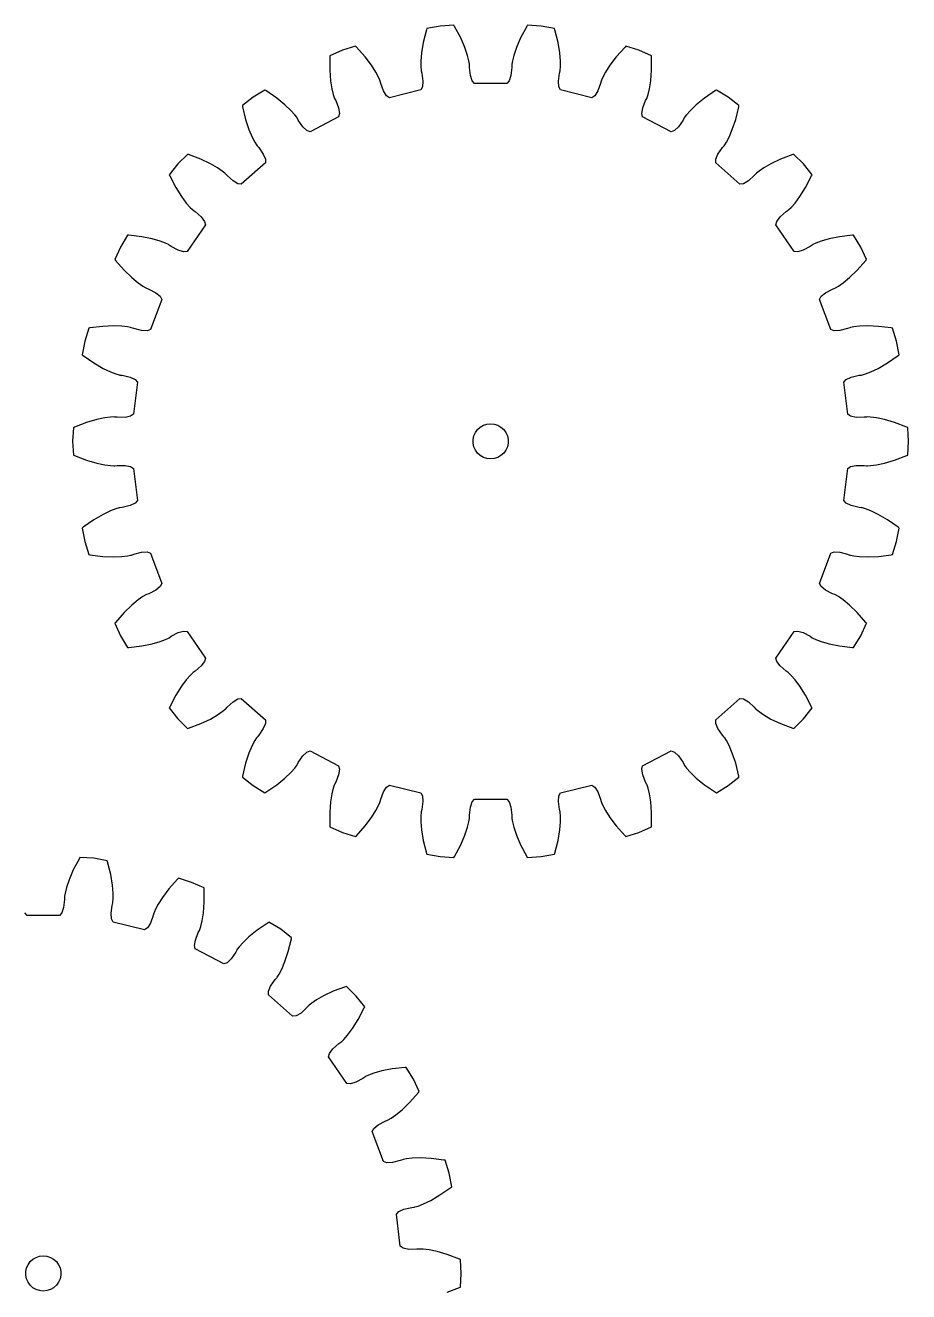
# Model space of a CAD drawing. Extents: x 0 to 148, y 0 to 213.
# Drawn here: x 72.3 to 147.6, y 104.8 to 212.8 of the extents above; entities that cross this region are included whole.
import ezdxf

# ---------------------------------------------------------------- set-up
doc = ezdxf.new("R2010")
doc.units = 0

msp = doc.modelspace()

# ---------------------------------------------------------------- linework, layer by layer
for p, q in [((107.65, 212.7), (106.51, 212.49)), ((108.82, 212.77), (107.65, 212.7)), ((108.87, 212.68), (108.82, 212.77)), ((109.4, 211.7), (108.87, 212.68)), ((115.03, 212.68), (114.51, 211.7)), ((115.08, 212.77), (115.03, 212.68)), ((116.25, 212.7), (115.08, 212.77)), ((117.4, 212.49), (116.25, 212.7)), ((106.47, 212.39), (106.2, 211.31)), ((106.51, 212.49), (106.47, 212.39)), ((109.75, 210.87), (109.4, 211.7)), ((114.51, 211.7), (114.15, 210.87)), ((117.43, 212.39), (117.4, 212.49)), ((117.7, 211.31), (117.43, 212.39)), ((99.31, 210.64), (98.25, 210.16)), ((100.43, 210.99), (99.31, 210.64)), ((100.5, 210.92), (100.43, 210.99)), ((101.24, 210.09), (100.5, 210.92)), ((106.2, 211.31), (106.05, 210.42)), ((109.98, 210.2), (109.75, 210.87)), ((114.15, 210.87), (113.93, 210.2)), ((117.85, 210.42), (117.7, 211.31)), ((123.41, 210.92), (122.66, 210.09)), ((123.48, 210.99), (123.41, 210.92)), ((124.59, 210.64), (123.48, 210.99)), ((125.66, 210.16), (124.59, 210.64)), ((98.24, 210.06), (98.23, 208.95)), ((98.25, 210.16), (98.24, 210.06)), ((101.79, 209.36), (101.24, 210.09)), ((106, 209.72), (105.99, 209.23)), ((106.05, 210.42), (106, 209.72)), ((110.1, 209.73), (109.98, 210.2)), ((110.14, 209.45), (110.1, 209.73)), ((110.15, 209.38), (110.14, 209.45)), ((113.81, 209.73), (113.76, 209.45)), ((113.76, 209.45), (113.76, 209.38)), ((113.93, 210.2), (113.81, 209.73)), ((117.91, 209.72), (117.85, 210.42)), ((117.91, 209.23), (117.91, 209.72)), ((122.66, 210.09), (122.12, 209.36)), ((125.67, 210.06), (125.66, 210.16)), ((125.67, 208.95), (125.67, 210.06)), ((98.23, 208.95), (98.3, 208.04)), ((102.16, 208.78), (101.79, 209.36)), ((102.39, 208.34), (102.16, 208.78)), ((102.5, 208.09), (102.39, 208.34)), ((105.99, 209.23), (106.02, 208.95)), ((106.02, 208.95), (106.03, 208.88)), ((106.03, 208.88), (106.08, 208.68)), ((106.08, 208.68), (106.17, 208)), ((110.15, 209.17), (110.15, 209.38)), ((110.22, 208.5), (110.15, 209.17)), ((110.38, 208.04), (110.22, 208.5)), ((113.68, 208.5), (113.53, 208.04)), ((113.75, 209.17), (113.68, 208.5)), ((113.76, 209.38), (113.75, 209.17)), ((117.74, 208), (117.83, 208.68)), ((117.83, 208.68), (117.88, 208.88)), ((117.88, 208.88), (117.89, 208.95)), ((117.89, 208.95), (117.91, 209.23)), ((121.51, 208.34), (121.4, 208.09)), ((121.74, 208.78), (121.51, 208.34)), ((122.12, 209.36), (121.74, 208.78)), ((125.6, 208.04), (125.67, 208.95)), ((92.7, 207.25), (91.7, 206.65)), ((92.79, 207.2), (92.7, 207.25)), ((98.3, 208.04), (98.41, 207.35)), ((98.41, 207.35), (98.53, 206.88)), ((102.53, 208.02), (102.5, 208.09)), ((102.58, 207.81), (102.53, 208.02)), ((102.81, 207.18), (102.58, 207.81)), ((105.99, 207.26), (103.32, 206.6)), ((106.13, 207.52), (105.99, 207.26)), ((106.17, 208), (106.13, 207.52)), ((110.58, 207.81), (110.38, 208.04)), ((113.33, 207.81), (110.58, 207.81)), ((113.53, 208.04), (113.33, 207.81)), ((117.78, 207.52), (117.74, 208)), ((117.92, 207.26), (117.78, 207.52)), ((120.59, 206.6), (117.92, 207.26)), ((121.33, 207.81), (121.09, 207.18)), ((121.38, 208.02), (121.33, 207.81)), ((121.4, 208.09), (121.38, 208.02)), ((125.38, 206.88), (125.49, 207.35)), ((125.49, 207.35), (125.6, 208.04)), ((131.2, 207.25), (131.12, 207.2)), ((132.2, 206.65), (131.2, 207.25)), ((91.7, 206.65), (90.78, 205.93)), ((93.71, 206.57), (92.79, 207.2)), ((94.41, 206), (93.71, 206.57)), ((98.53, 206.88), (98.62, 206.61)), ((98.62, 206.61), (98.64, 206.54)), ((98.64, 206.54), (98.74, 206.36)), ((98.74, 206.36), (98.99, 205.73)), ((103.07, 206.77), (102.81, 207.18)), ((103.32, 206.6), (103.07, 206.77)), ((120.84, 206.77), (120.59, 206.6)), ((121.09, 207.18), (120.84, 206.77)), ((124.92, 205.73), (125.16, 206.36)), ((125.16, 206.36), (125.26, 206.54)), ((125.26, 206.54), (125.29, 206.61)), ((125.29, 206.61), (125.38, 206.88)), ((130.2, 206.57), (129.49, 206)), ((131.12, 207.2), (130.2, 206.57)), ((133.12, 205.93), (132.2, 206.65)), ((90.78, 205.93), (90.8, 205.83)), ((90.8, 205.83), (91.06, 204.74)), ((94.92, 205.52), (94.41, 206)), ((95.24, 205.15), (94.92, 205.52)), ((95.41, 204.93), (95.24, 205.15)), ((98.99, 205.73), (99.06, 205.25)), ((99.06, 205.25), (98.99, 204.96)), ((124.84, 205.25), (124.92, 205.73)), ((124.91, 204.96), (124.84, 205.25)), ((128.66, 205.15), (128.49, 204.93)), ((128.99, 205.52), (128.66, 205.15)), ((129.49, 206), (128.99, 205.52)), ((132.85, 204.74), (133.11, 205.83)), ((133.11, 205.83), (133.12, 205.93)), ((91.06, 204.74), (91.34, 203.88)), ((95.45, 204.87), (95.41, 204.93)), ((95.55, 204.68), (95.45, 204.87)), ((95.93, 204.12), (95.55, 204.68)), ((96.28, 203.79), (95.93, 204.12)), ((98.99, 204.96), (96.56, 203.68)), ((127.35, 203.68), (124.91, 204.96)), ((127.98, 204.12), (127.63, 203.79)), ((128.36, 204.68), (127.98, 204.12)), ((128.45, 204.87), (128.36, 204.68)), ((128.49, 204.93), (128.45, 204.87)), ((132.56, 203.88), (132.85, 204.74)), ((91.34, 203.88), (91.61, 203.24)), ((91.61, 203.24), (91.84, 202.81)), ((96.56, 203.68), (96.28, 203.79)), ((127.63, 203.79), (127.35, 203.68)), ((132.06, 202.81), (132.29, 203.24)), ((132.29, 203.24), (132.56, 203.88)), ((91.84, 202.81), (91.99, 202.57)), ((91.99, 202.57), (92.03, 202.51)), ((92.03, 202.51), (92.17, 202.35)), ((92.17, 202.35), (92.56, 201.8)), ((131.34, 201.8), (131.73, 202.35)), ((131.73, 202.35), (131.87, 202.51)), ((131.87, 202.51), (131.91, 202.57)), ((131.91, 202.57), (132.06, 202.81)), ((85.27, 200.95), (84.55, 200.03)), ((86.09, 201.77), (85.27, 200.95)), ((86.19, 201.75), (86.09, 201.77)), ((87.23, 201.35), (86.19, 201.75)), ((88.05, 200.97), (87.23, 201.35)), ((88.66, 200.62), (88.05, 200.97)), ((92.75, 201.05), (90.69, 199.23)), ((92.56, 201.8), (92.75, 201.36)), ((92.75, 201.36), (92.75, 201.05)), ((131.15, 201.36), (131.34, 201.8)), ((131.15, 201.05), (131.15, 201.36)), ((133.21, 199.23), (131.15, 201.05)), ((135.85, 200.97), (135.25, 200.62)), ((136.67, 201.35), (135.85, 200.97)), ((137.72, 201.75), (136.67, 201.35)), ((137.81, 201.77), (137.72, 201.75)), ((138.64, 200.95), (137.81, 201.77)), ((139.36, 200.03), (138.64, 200.95)), ((84.55, 200.03), (84.59, 199.94)), ((84.59, 199.94), (85.1, 198.95)), ((89.06, 200.35), (88.66, 200.62)), ((89.28, 200.17), (89.06, 200.35)), ((89.33, 200.12), (89.28, 200.17)), ((89.47, 199.96), (89.33, 200.12)), ((89.98, 199.51), (89.47, 199.96)), ((134.43, 199.96), (133.93, 199.51)), ((134.57, 200.12), (134.43, 199.96)), ((134.62, 200.17), (134.57, 200.12)), ((134.84, 200.35), (134.62, 200.17)), ((135.25, 200.62), (134.84, 200.35)), ((138.8, 198.95), (139.32, 199.94)), ((139.32, 199.94), (139.36, 200.03)), ((85.1, 198.95), (85.58, 198.18)), ((90.39, 199.27), (89.98, 199.51)), ((90.69, 199.23), (90.39, 199.27)), ((133.51, 199.27), (133.21, 199.23)), ((133.93, 199.51), (133.51, 199.27)), ((138.32, 198.18), (138.8, 198.95)), ((85.58, 198.18), (86, 197.62)), ((86, 197.62), (86.32, 197.25)), ((137.58, 197.25), (137.91, 197.62)), ((137.91, 197.62), (138.32, 198.18)), ((86.32, 197.25), (86.52, 197.06)), ((86.52, 197.06), (86.58, 197.01)), ((86.58, 197.01), (86.75, 196.89)), ((86.75, 196.89), (87.27, 196.45)), ((136.64, 196.45), (137.15, 196.89)), ((137.15, 196.89), (137.32, 197.01)), ((137.32, 197.01), (137.38, 197.06)), ((137.38, 197.06), (137.58, 197.25)), ((87.63, 195.77), (86.06, 193.5)), ((87.27, 196.45), (87.55, 196.06)), ((87.55, 196.06), (87.63, 195.77)), ((136.28, 195.77), (136.35, 196.06)), ((137.84, 193.5), (136.28, 195.77)), ((136.35, 196.06), (136.64, 196.45)), ((80.99, 194.87), (80.38, 193.87)), ((81.09, 194.87), (80.99, 194.87)), ((82.2, 194.74), (81.09, 194.87)), ((83.08, 194.56), (82.2, 194.74)), ((83.76, 194.37), (83.08, 194.56)), ((84.21, 194.2), (83.76, 194.37)), ((140.15, 194.37), (139.69, 194.2)), ((140.82, 194.56), (140.15, 194.37)), ((141.71, 194.74), (140.82, 194.56)), ((142.82, 194.87), (141.71, 194.74)), ((142.91, 194.87), (142.82, 194.87)), ((143.52, 193.87), (142.91, 194.87)), ((80.38, 193.87), (79.91, 192.81)), ((84.47, 194.08), (84.21, 194.2)), ((84.53, 194.04), (84.47, 194.08)), ((84.7, 193.92), (84.53, 194.04)), ((85.3, 193.6), (84.7, 193.92)), ((85.76, 193.47), (85.3, 193.6)), ((86.06, 193.5), (85.76, 193.47)), ((138.14, 193.47), (137.84, 193.5)), ((138.6, 193.6), (138.14, 193.47)), ((139.2, 193.92), (138.6, 193.6)), ((139.37, 194.04), (139.2, 193.92)), ((139.44, 194.08), (139.37, 194.04)), ((139.69, 194.2), (139.44, 194.08)), ((144, 192.81), (143.52, 193.87)), ((79.91, 192.81), (79.96, 192.73)), ((79.96, 192.73), (80.7, 191.89)), ((143.2, 191.89), (143.94, 192.73)), ((143.94, 192.73), (144, 192.81)), ((80.7, 191.89), (81.35, 191.26)), ((81.35, 191.26), (81.89, 190.82)), ((142.01, 190.82), (142.55, 191.26)), ((142.55, 191.26), (143.2, 191.89)), ((81.89, 190.82), (82.29, 190.54)), ((82.29, 190.54), (82.54, 190.4)), ((82.54, 190.4), (82.6, 190.37)), ((82.6, 190.37), (82.8, 190.29)), ((82.8, 190.29), (83.4, 189.98)), ((83.4, 189.98), (83.77, 189.68)), ((140.13, 189.68), (140.5, 189.98)), ((140.5, 189.98), (141.11, 190.29)), ((141.11, 190.29), (141.3, 190.37)), ((141.3, 190.37), (141.37, 190.4)), ((141.37, 190.4), (141.61, 190.54)), ((141.61, 190.54), (142.01, 190.82)), ((83.91, 189.41), (82.94, 186.84)), ((83.77, 189.68), (83.91, 189.41)), ((139.99, 189.41), (140.13, 189.68)), ((140.97, 186.84), (139.99, 189.41)), ((77.68, 186.95), (77.34, 185.84)), ((77.78, 186.97), (77.68, 186.95)), ((78.89, 187.11), (77.78, 186.97)), ((79.79, 187.15), (78.89, 187.11)), ((80.49, 187.13), (79.79, 187.15)), ((80.98, 187.07), (80.49, 187.13)), ((81.25, 187.01), (80.98, 187.07)), ((81.32, 186.99), (81.25, 187.01)), ((81.52, 186.92), (81.32, 186.99)), ((82.18, 186.75), (81.52, 186.92)), ((82.66, 186.73), (82.18, 186.75)), ((82.94, 186.84), (82.66, 186.73)), ((141.25, 186.73), (140.97, 186.84)), ((141.73, 186.75), (141.25, 186.73)), ((142.39, 186.92), (141.73, 186.75)), ((142.58, 186.99), (142.39, 186.92)), ((142.65, 187.01), (142.58, 186.99)), ((142.93, 187.07), (142.65, 187.01)), ((143.41, 187.13), (142.93, 187.07)), ((144.11, 187.15), (143.41, 187.13)), ((145.02, 187.11), (144.11, 187.15)), ((146.12, 186.97), (145.02, 187.11)), ((146.22, 186.95), (146.12, 186.97)), ((146.57, 185.84), (146.22, 186.95)), ((77.34, 185.84), (77.13, 184.69)), ((146.78, 184.69), (146.57, 185.84)), ((77.13, 184.69), (77.2, 184.63)), ((77.2, 184.63), (78.12, 183.99)), ((145.79, 183.99), (146.7, 184.63)), ((146.7, 184.63), (146.78, 184.69)), ((78.12, 183.99), (78.9, 183.53)), ((78.9, 183.53), (79.53, 183.23)), ((144.37, 183.23), (145, 183.53)), ((145, 183.53), (145.79, 183.99)), ((79.53, 183.23), (79.99, 183.06)), ((79.99, 183.06), (80.26, 182.98)), ((80.26, 182.98), (80.33, 182.96)), ((80.33, 182.96), (80.54, 182.94)), ((80.54, 182.94), (81.2, 182.78)), ((81.2, 182.78), (81.63, 182.57)), ((81.63, 182.57), (81.83, 182.35)), ((142.07, 182.35), (142.27, 182.57)), ((142.27, 182.57), (142.71, 182.78)), ((142.71, 182.78), (143.37, 182.94)), ((143.37, 182.94), (143.57, 182.96)), ((143.57, 182.96), (143.65, 182.98)), ((143.65, 182.98), (143.92, 183.06)), ((143.92, 183.06), (144.37, 183.23)), ((81.83, 182.35), (81.5, 179.62)), ((142.4, 179.62), (142.07, 182.35)), ((79.06, 179.31), (78.37, 179.17)), ((79.54, 179.37), (79.06, 179.31)), ((79.82, 179.39), (79.54, 179.37)), ((79.9, 179.38), (79.82, 179.39)), ((80.1, 179.36), (79.9, 179.38)), ((80.78, 179.35), (80.1, 179.36)), ((81.25, 179.45), (80.78, 179.35)), ((81.5, 179.62), (81.25, 179.45)), ((142.65, 179.45), (142.4, 179.62)), ((143.12, 179.35), (142.65, 179.45)), ((143.8, 179.36), (143.12, 179.35)), ((144.01, 179.38), (143.8, 179.36)), ((144.08, 179.39), (144.01, 179.38)), ((144.36, 179.37), (144.08, 179.39)), ((144.85, 179.31), (144.36, 179.37)), ((145.53, 179.17), (144.85, 179.31)), ((76.37, 178.47), (76.3, 177.31)), ((76.46, 178.52), (76.37, 178.47)), ((77.5, 178.91), (76.46, 178.52)), ((78.37, 179.17), (77.5, 178.91)), ((110.65, 178.06), (110.84, 178.31)), ((110.84, 178.31), (111.07, 178.52)), ((111.07, 178.52), (111.34, 178.68)), ((111.34, 178.68), (111.64, 178.77)), ((111.64, 178.77), (111.95, 178.81)), ((111.95, 178.81), (112.26, 178.77)), ((112.26, 178.77), (112.56, 178.68)), ((112.56, 178.68), (112.83, 178.52)), ((112.83, 178.52), (113.07, 178.31)), ((113.07, 178.31), (113.25, 178.06)), ((146.4, 178.91), (145.53, 179.17)), ((147.44, 178.52), (146.4, 178.91)), ((147.53, 178.47), (147.44, 178.52)), ((147.6, 177.31), (147.53, 178.47)), ((76.3, 177.31), (76.37, 176.14)), ((110.46, 177.46), (110.53, 177.77)), ((110.46, 177.15), (110.46, 177.46)), ((110.53, 176.84), (110.46, 177.15)), ((110.53, 177.77), (110.65, 178.06)), ((113.25, 178.06), (113.38, 177.77)), ((113.38, 177.77), (113.44, 177.46)), ((113.44, 177.15), (113.38, 176.84)), ((113.44, 177.46), (113.44, 177.15)), ((147.53, 176.14), (147.6, 177.31)), ((76.37, 176.14), (76.46, 176.1)), ((76.46, 176.1), (77.5, 175.7)), ((110.65, 176.56), (110.53, 176.84)), ((110.84, 176.3), (110.65, 176.56)), ((111.07, 176.09), (110.84, 176.3)), ((111.34, 175.94), (111.07, 176.09)), ((112.83, 176.09), (112.56, 175.94)), ((113.07, 176.3), (112.83, 176.09)), ((113.25, 176.56), (113.07, 176.3)), ((113.38, 176.84), (113.25, 176.56)), ((146.4, 175.7), (147.44, 176.1)), ((147.44, 176.1), (147.53, 176.14)), ((77.5, 175.7), (78.37, 175.44)), ((78.37, 175.44), (79.06, 175.3)), ((79.06, 175.3), (79.54, 175.24)), ((79.54, 175.24), (79.82, 175.23)), ((79.82, 175.23), (79.9, 175.23)), ((79.9, 175.23), (80.1, 175.25)), ((80.1, 175.25), (80.78, 175.26)), ((80.78, 175.26), (81.25, 175.16)), ((81.25, 175.16), (81.5, 174.99)), ((81.5, 174.99), (81.83, 172.26)), ((111.64, 175.84), (111.34, 175.94)), ((111.95, 175.81), (111.64, 175.84)), ((112.26, 175.84), (111.95, 175.81)), ((112.56, 175.94), (112.26, 175.84)), ((142.07, 172.26), (142.4, 174.99)), ((142.4, 174.99), (142.65, 175.16)), ((142.65, 175.16), (143.12, 175.26)), ((143.12, 175.26), (143.8, 175.25)), ((143.8, 175.25), (144.01, 175.23)), ((144.01, 175.23), (144.08, 175.23)), ((144.08, 175.23), (144.36, 175.24)), ((144.36, 175.24), (144.85, 175.3)), ((144.85, 175.3), (145.53, 175.44)), ((145.53, 175.44), (146.4, 175.7)), ((80.26, 171.64), (79.99, 171.56)), ((80.33, 171.65), (80.26, 171.64)), ((80.54, 171.68), (80.33, 171.65)), ((81.2, 171.83), (80.54, 171.68)), ((81.63, 172.04), (81.2, 171.83)), ((81.83, 172.26), (81.63, 172.04)), ((142.27, 172.04), (142.07, 172.26)), ((142.71, 171.83), (142.27, 172.04)), ((143.37, 171.68), (142.71, 171.83)), ((143.57, 171.65), (143.37, 171.68)), ((143.65, 171.64), (143.57, 171.65)), ((143.92, 171.56), (143.65, 171.64)), ((78.12, 170.62), (77.2, 169.99)), ((78.9, 171.08), (78.12, 170.62)), ((79.53, 171.38), (78.9, 171.08)), ((79.99, 171.56), (79.53, 171.38)), ((144.37, 171.38), (143.92, 171.56)), ((145, 171.08), (144.37, 171.38)), ((145.79, 170.62), (145, 171.08)), ((146.7, 169.99), (145.79, 170.62)), ((77.2, 169.99), (77.13, 169.92)), ((77.13, 169.92), (77.34, 168.77)), ((146.57, 168.77), (146.78, 169.92)), ((146.78, 169.92), (146.7, 169.99)), ((77.34, 168.77), (77.68, 167.66)), ((146.22, 167.66), (146.57, 168.77)), ((77.68, 167.66), (77.78, 167.64)), ((77.78, 167.64), (78.89, 167.5)), ((78.89, 167.5), (79.79, 167.46)), ((79.79, 167.46), (80.49, 167.49)), ((80.49, 167.49), (80.98, 167.54)), ((80.98, 167.54), (81.25, 167.6)), ((81.25, 167.6), (81.32, 167.62)), ((81.32, 167.62), (81.52, 167.69)), ((81.52, 167.69), (82.18, 167.86)), ((82.18, 167.86), (82.66, 167.88)), ((82.66, 167.88), (82.94, 167.77)), ((82.94, 167.77), (83.91, 165.2)), ((139.99, 165.2), (140.97, 167.77)), ((140.97, 167.77), (141.25, 167.88)), ((141.25, 167.88), (141.73, 167.86)), ((141.73, 167.86), (142.39, 167.69)), ((142.39, 167.69), (142.58, 167.62)), ((142.58, 167.62), (142.65, 167.6)), ((142.65, 167.6), (142.93, 167.54)), ((142.93, 167.54), (143.41, 167.49)), ((143.41, 167.49), (144.11, 167.46)), ((144.11, 167.46), (145.02, 167.5)), ((145.02, 167.5), (146.12, 167.64)), ((146.12, 167.64), (146.22, 167.66)), ((83.91, 165.2), (83.77, 164.94)), ((140.13, 164.94), (139.99, 165.2)), ((82.29, 164.07), (81.89, 163.79)), ((82.54, 164.22), (82.29, 164.07)), ((82.6, 164.25), (82.54, 164.22)), ((82.8, 164.32), (82.6, 164.25)), ((83.4, 164.63), (82.8, 164.32)), ((83.77, 164.94), (83.4, 164.63)), ((140.5, 164.63), (140.13, 164.94)), ((141.11, 164.32), (140.5, 164.63)), ((141.3, 164.25), (141.11, 164.32)), ((141.37, 164.22), (141.3, 164.25)), ((141.61, 164.07), (141.37, 164.22)), ((142.01, 163.79), (141.61, 164.07)), ((81.35, 163.35), (80.7, 162.72)), ((81.89, 163.79), (81.35, 163.35)), ((142.55, 163.35), (142.01, 163.79)), ((143.2, 162.72), (142.55, 163.35)), ((80.7, 162.72), (79.96, 161.88)), ((143.94, 161.88), (143.2, 162.72)), ((79.96, 161.88), (79.91, 161.8)), ((79.91, 161.8), (80.38, 160.74)), ((84.7, 160.69), (85.3, 161.01)), ((85.3, 161.01), (85.76, 161.14)), ((85.76, 161.14), (86.06, 161.11)), ((86.06, 161.11), (87.63, 158.84)), ((136.28, 158.84), (137.84, 161.11)), ((137.84, 161.11), (138.14, 161.14)), ((138.14, 161.14), (138.6, 161.01)), ((138.6, 161.01), (139.2, 160.69)), ((143.52, 160.74), (144, 161.8)), ((144, 161.8), (143.94, 161.88)), ((80.38, 160.74), (80.99, 159.74)), ((81.09, 159.74), (82.2, 159.87)), ((82.2, 159.87), (83.08, 160.05)), ((83.08, 160.05), (83.76, 160.24)), ((83.76, 160.24), (84.21, 160.41)), ((84.21, 160.41), (84.47, 160.53)), ((84.47, 160.53), (84.53, 160.57)), ((84.53, 160.57), (84.7, 160.69)), ((139.2, 160.69), (139.37, 160.57)), ((139.37, 160.57), (139.44, 160.53)), ((139.44, 160.53), (139.69, 160.41)), ((139.69, 160.41), (140.15, 160.24)), ((140.15, 160.24), (140.82, 160.05)), ((140.82, 160.05), (141.71, 159.87)), ((141.71, 159.87), (142.82, 159.74)), ((142.91, 159.74), (143.52, 160.74)), ((80.99, 159.74), (81.09, 159.74)), ((87.63, 158.84), (87.55, 158.55)), ((136.35, 158.55), (136.28, 158.84)), ((142.82, 159.74), (142.91, 159.74)), ((86.58, 157.6), (86.52, 157.56)), ((86.75, 157.72), (86.58, 157.6)), ((87.27, 158.17), (86.75, 157.72)), ((87.55, 158.55), (87.27, 158.17)), ((136.64, 158.17), (136.35, 158.55)), ((137.15, 157.72), (136.64, 158.17)), ((137.32, 157.6), (137.15, 157.72)), ((137.38, 157.56), (137.32, 157.6)), ((86, 156.99), (85.58, 156.43)), ((86.32, 157.36), (86, 156.99)), ((86.52, 157.56), (86.32, 157.36)), ((137.58, 157.36), (137.38, 157.56)), ((137.91, 156.99), (137.58, 157.36)), ((138.32, 156.43), (137.91, 156.99)), ((85.1, 155.67), (84.59, 154.68)), ((85.58, 156.43), (85.1, 155.67)), ((138.8, 155.67), (138.32, 156.43)), ((139.32, 154.68), (138.8, 155.67)), ((84.59, 154.68), (84.55, 154.59)), ((84.55, 154.59), (85.27, 153.67)), ((89.06, 154.27), (89.28, 154.44)), ((89.28, 154.44), (89.33, 154.49)), ((89.33, 154.49), (89.47, 154.65)), ((89.47, 154.65), (89.98, 155.11)), ((89.98, 155.11), (90.39, 155.35)), ((90.39, 155.35), (90.69, 155.38)), ((90.69, 155.38), (92.75, 153.56)), ((131.15, 153.56), (133.21, 155.38)), ((133.21, 155.38), (133.51, 155.35)), ((133.51, 155.35), (133.93, 155.11)), ((133.93, 155.11), (134.43, 154.65)), ((134.43, 154.65), (134.57, 154.49)), ((134.57, 154.49), (134.62, 154.44)), ((134.62, 154.44), (134.84, 154.27)), ((138.64, 153.67), (139.36, 154.59)), ((139.36, 154.59), (139.32, 154.68)), ((85.27, 153.67), (86.09, 152.84)), ((87.23, 153.26), (88.05, 153.64)), ((88.05, 153.64), (88.66, 153.99)), ((88.66, 153.99), (89.06, 154.27)), ((92.75, 153.56), (92.75, 153.26)), ((131.15, 153.26), (131.15, 153.56)), ((134.84, 154.27), (135.25, 153.99)), ((135.25, 153.99), (135.85, 153.64)), ((135.85, 153.64), (136.67, 153.26)), ((137.81, 152.84), (138.64, 153.67)), ((86.09, 152.84), (86.19, 152.87)), ((86.19, 152.87), (87.23, 153.26)), ((92.17, 152.26), (92.03, 152.1)), ((92.56, 152.82), (92.17, 152.26)), ((92.75, 153.26), (92.56, 152.82)), ((131.34, 152.82), (131.15, 153.26)), ((131.73, 152.26), (131.34, 152.82)), ((131.87, 152.1), (131.73, 152.26)), ((136.67, 153.26), (137.72, 152.87)), ((137.72, 152.87), (137.81, 152.84)), ((91.61, 151.37), (91.34, 150.73)), ((91.84, 151.81), (91.61, 151.37)), ((91.99, 152.05), (91.84, 151.81)), ((92.03, 152.1), (91.99, 152.05)), ((131.91, 152.05), (131.87, 152.1)), ((132.06, 151.81), (131.91, 152.05)), ((132.29, 151.37), (132.06, 151.81)), ((132.56, 150.73), (132.29, 151.37)), ((91.34, 150.73), (91.06, 149.87)), ((95.55, 149.93), (95.93, 150.49)), ((95.93, 150.49), (96.28, 150.82)), ((96.28, 150.82), (96.56, 150.93)), ((96.56, 150.93), (98.99, 149.65)), ((124.91, 149.65), (127.35, 150.93)), ((127.35, 150.93), (127.63, 150.82)), ((127.63, 150.82), (127.98, 150.49)), ((127.98, 150.49), (128.36, 149.93)), ((132.85, 149.87), (132.56, 150.73)), ((91.06, 149.87), (90.8, 148.78)), ((94.41, 148.61), (94.92, 149.09)), ((94.92, 149.09), (95.24, 149.46)), ((95.24, 149.46), (95.41, 149.68)), ((95.41, 149.68), (95.45, 149.74)), ((95.45, 149.74), (95.55, 149.93)), ((98.99, 149.65), (99.06, 149.36)), ((99.06, 149.36), (98.99, 148.89)), ((124.84, 149.36), (124.91, 149.65)), ((124.92, 148.89), (124.84, 149.36)), ((128.36, 149.93), (128.45, 149.74)), ((128.45, 149.74), (128.49, 149.68)), ((128.49, 149.68), (128.66, 149.46)), ((128.66, 149.46), (128.99, 149.09)), ((128.99, 149.09), (129.49, 148.61)), ((133.11, 148.78), (132.85, 149.87)), ((90.8, 148.78), (90.78, 148.69)), ((90.78, 148.69), (91.7, 147.97)), ((91.7, 147.97), (92.7, 147.36)), ((92.79, 147.41), (93.71, 148.04)), ((93.71, 148.04), (94.41, 148.61)), ((98.62, 148), (98.53, 147.74)), ((98.64, 148.07), (98.62, 148)), ((98.74, 148.25), (98.64, 148.07)), ((98.99, 148.89), (98.74, 148.25)), ((103.07, 147.84), (103.32, 148.01)), ((103.32, 148.01), (105.99, 147.36)), ((117.92, 147.36), (120.59, 148.01)), ((120.59, 148.01), (120.84, 147.84)), ((125.16, 148.25), (124.92, 148.89)), ((125.26, 148.07), (125.16, 148.25)), ((125.29, 148), (125.26, 148.07)), ((125.38, 147.74), (125.29, 148)), ((129.49, 148.61), (130.2, 148.04)), ((130.2, 148.04), (131.12, 147.41)), ((131.2, 147.36), (132.2, 147.97)), ((132.2, 147.97), (133.12, 148.69)), ((133.12, 148.69), (133.11, 148.78)), ((92.7, 147.36), (92.79, 147.41)), ((98.41, 147.26), (98.3, 146.57)), ((98.53, 147.74), (98.41, 147.26)), ((102.53, 146.6), (102.58, 146.8)), ((102.58, 146.8), (102.81, 147.44)), ((102.81, 147.44), (103.07, 147.84)), ((105.99, 147.36), (106.13, 147.09)), ((106.13, 147.09), (106.17, 146.61)), ((110.38, 146.57), (110.58, 146.8)), ((110.58, 146.8), (113.33, 146.8)), ((113.33, 146.8), (113.53, 146.57)), ((117.74, 146.61), (117.78, 147.09)), ((117.78, 147.09), (117.92, 147.36)), ((120.84, 147.84), (121.09, 147.44)), ((121.09, 147.44), (121.33, 146.8)), ((121.33, 146.8), (121.38, 146.6)), ((125.49, 147.26), (125.38, 147.74)), ((125.6, 146.57), (125.49, 147.26)), ((131.12, 147.41), (131.2, 147.36)), ((98.3, 146.57), (98.23, 145.67)), ((101.79, 145.25), (102.16, 145.84)), ((102.16, 145.84), (102.39, 146.27)), ((102.39, 146.27), (102.5, 146.53)), ((102.5, 146.53), (102.53, 146.6)), ((106.03, 145.73), (106.02, 145.66)), ((106.08, 145.94), (106.03, 145.73)), ((106.17, 146.61), (106.08, 145.94)), ((110.15, 145.44), (110.22, 146.12)), ((110.22, 146.12), (110.38, 146.57)), ((113.53, 146.57), (113.68, 146.12)), ((113.68, 146.12), (113.75, 145.44)), ((117.83, 145.94), (117.74, 146.61)), ((117.88, 145.73), (117.83, 145.94)), ((117.89, 145.66), (117.88, 145.73)), ((121.38, 146.6), (121.4, 146.53)), ((121.4, 146.53), (121.51, 146.27)), ((121.51, 146.27), (121.74, 145.84)), ((121.74, 145.84), (122.12, 145.25)), ((125.67, 145.67), (125.6, 146.57)), ((98.23, 145.67), (98.24, 144.55)), ((101.24, 144.53), (101.79, 145.25)), ((106.02, 145.66), (105.99, 145.38)), ((105.99, 145.38), (106, 144.89)), ((106, 144.89), (106.05, 144.2)), ((109.98, 144.41), (110.1, 144.88)), ((110.1, 144.88), (110.14, 145.16)), ((110.14, 145.16), (110.15, 145.23)), ((110.15, 145.23), (110.15, 145.44)), ((113.75, 145.44), (113.76, 145.23)), ((113.76, 145.23), (113.76, 145.16)), ((113.76, 145.16), (113.81, 144.88)), ((113.81, 144.88), (113.93, 144.41)), ((117.85, 144.2), (117.91, 144.89)), ((117.91, 145.38), (117.89, 145.66)), ((117.91, 144.89), (117.91, 145.38)), ((122.12, 145.25), (122.66, 144.53)), ((125.67, 144.55), (125.67, 145.67)), ((98.24, 144.55), (98.25, 144.45)), ((98.25, 144.45), (99.31, 143.97)), ((99.31, 143.97), (100.43, 143.63)), ((100.43, 143.63), (100.5, 143.69)), ((100.5, 143.69), (101.24, 144.53)), ((106.05, 144.2), (106.2, 143.3)), ((109.4, 142.91), (109.75, 143.75)), ((109.75, 143.75), (109.98, 144.41)), ((113.93, 144.41), (114.15, 143.75)), ((114.15, 143.75), (114.51, 142.91)), ((117.7, 143.3), (117.85, 144.2)), ((122.66, 144.53), (123.41, 143.69)), ((123.41, 143.69), (123.48, 143.63)), ((123.48, 143.63), (124.59, 143.97)), ((124.59, 143.97), (125.66, 144.45)), ((125.66, 144.45), (125.67, 144.55)), ((106.2, 143.3), (106.47, 142.22)), ((108.87, 141.93), (109.4, 142.91)), ((114.51, 142.91), (115.03, 141.93)), ((117.43, 142.22), (117.7, 143.3)), ((76.88, 141.76), (76.36, 140.78)), ((76.93, 141.85), (76.88, 141.76)), ((78.1, 141.77), (76.93, 141.85)), ((79.25, 141.56), (78.1, 141.77)), ((79.28, 141.47), (79.25, 141.56)), ((79.55, 140.39), (79.28, 141.47)), ((106.47, 142.22), (106.51, 142.13)), ((106.51, 142.13), (107.65, 141.92)), ((107.65, 141.92), (108.82, 141.85)), ((108.82, 141.85), (108.87, 141.93)), ((115.03, 141.93), (115.08, 141.85)), ((115.08, 141.85), (116.25, 141.92)), ((116.25, 141.92), (117.4, 142.13)), ((117.4, 142.13), (117.43, 142.22)), ((76.36, 140.78), (76, 139.94)), ((79.7, 139.49), (79.55, 140.39)), ((75.78, 139.28), (75.66, 138.81)), ((76, 139.94), (75.78, 139.28)), ((79.76, 138.8), (79.7, 139.49)), ((85.26, 140), (84.51, 139.17)), ((85.33, 140.07), (85.26, 140)), ((86.44, 139.72), (85.33, 140.07)), ((87.51, 139.24), (86.44, 139.72)), ((75.6, 138.25), (75.53, 137.57)), ((75.61, 138.53), (75.6, 138.46)), ((75.6, 138.46), (75.6, 138.25)), ((75.66, 138.81), (75.61, 138.53)), ((79.74, 138.03), (79.76, 138.31)), ((79.76, 138.31), (79.76, 138.8)), ((83.97, 138.44), (83.59, 137.85)), ((84.51, 139.17), (83.97, 138.44)), ((87.52, 139.14), (87.51, 139.24)), ((87.52, 138.02), (87.52, 139.14)), ((72.43, 136.89), (72.23, 137.12)), ((75.38, 137.12), (75.18, 136.89)), ((75.53, 137.57), (75.38, 137.12)), ((79.59, 137.08), (79.68, 137.75)), ((79.68, 137.75), (79.73, 137.96)), ((79.73, 137.96), (79.74, 138.03)), ((83.23, 137.09), (83.18, 136.89)), ((83.25, 137.16), (83.23, 137.09)), ((83.36, 137.42), (83.25, 137.16)), ((83.59, 137.85), (83.36, 137.42)), ((87.34, 136.43), (87.45, 137.12)), ((87.45, 137.12), (87.52, 138.02)), ((75.18, 136.89), (72.43, 136.89)), ((79.63, 136.6), (79.59, 137.08)), ((79.77, 136.33), (79.63, 136.6)), ((82.44, 135.68), (79.77, 136.33)), ((82.94, 136.25), (82.69, 135.85)), ((83.18, 136.89), (82.94, 136.25)), ((87.23, 135.96), (87.34, 136.43)), ((92.97, 136.28), (92.05, 135.65)), ((93.05, 136.33), (92.97, 136.28)), ((94.05, 135.72), (93.05, 136.33)), ((82.69, 135.85), (82.44, 135.68)), ((86.77, 134.8), (87.01, 135.44)), ((87.01, 135.44), (87.11, 135.62)), ((87.11, 135.62), (87.14, 135.69)), ((87.14, 135.69), (87.23, 135.96)), ((91.34, 135.08), (90.84, 134.6)), ((92.05, 135.65), (91.34, 135.08)), ((94.97, 135), (94.05, 135.72)), ((94.96, 134.91), (94.97, 135)), ((86.69, 134.33), (86.77, 134.8)), ((86.76, 134.04), (86.69, 134.33)), ((89.2, 132.76), (86.76, 134.04)), ((90.3, 133.95), (90.21, 133.76)), ((90.34, 134.01), (90.3, 133.95)), ((90.51, 134.23), (90.34, 134.01)), ((90.84, 134.6), (90.51, 134.23)), ((94.69, 133.82), (94.96, 134.91)), ((89.48, 132.87), (89.2, 132.76)), ((89.83, 133.2), (89.48, 132.87)), ((90.21, 133.76), (89.83, 133.2)), ((94.14, 132.32), (94.41, 132.96)), ((94.41, 132.96), (94.69, 133.82)), ((93.76, 131.65), (93.91, 131.88)), ((93.91, 131.88), (94.14, 132.32)), ((93, 130.43), (93.19, 130.88)), ((93.19, 130.88), (93.58, 131.43)), ((93.58, 131.43), (93.72, 131.59)), ((93.72, 131.59), (93.76, 131.65)), ((99.57, 130.82), (98.52, 130.43)), ((99.66, 130.85), (99.57, 130.82)), ((100.49, 130.02), (99.66, 130.85)), ((93, 130.13), (93, 130.43)), ((95.06, 128.31), (93, 130.13)), ((97.09, 129.7), (96.69, 129.42)), ((97.7, 130.05), (97.09, 129.7)), ((98.52, 130.43), (97.7, 130.05)), ((101.21, 129.11), (100.49, 130.02)), ((95.78, 128.58), (95.36, 128.34)), ((96.28, 129.04), (95.78, 128.58)), ((96.42, 129.2), (96.28, 129.04)), ((96.47, 129.25), (96.42, 129.2)), ((96.69, 129.42), (96.47, 129.25)), ((100.65, 128.02), (101.17, 129.01)), ((101.17, 129.01), (101.21, 129.11)), ((95.36, 128.34), (95.06, 128.31)), ((100.17, 127.26), (100.65, 128.02)), ((99.23, 126.13), (99.43, 126.33)), ((99.43, 126.33), (99.75, 126.7)), ((99.75, 126.7), (100.17, 127.26)), ((98.2, 125.14), (98.49, 125.52)), ((98.49, 125.52), (99, 125.97)), ((99, 125.97), (99.17, 126.09)), ((99.17, 126.09), (99.23, 126.13)), ((98.13, 124.85), (98.2, 125.14)), ((99.69, 122.58), (98.13, 124.85)), ((101.22, 123.12), (101.05, 123)), ((101.28, 123.16), (101.22, 123.12)), ((101.54, 123.28), (101.28, 123.16)), ((102, 123.45), (101.54, 123.28)), ((102.67, 123.64), (102, 123.45)), ((103.56, 123.82), (102.67, 123.64)), ((104.67, 123.95), (103.56, 123.82)), ((104.76, 123.95), (104.67, 123.95)), ((105.37, 122.95), (104.76, 123.95)), ((99.99, 122.55), (99.69, 122.58)), ((100.45, 122.68), (99.99, 122.55)), ((101.05, 123), (100.45, 122.68)), ((105.85, 121.89), (105.37, 122.95)), ((104.4, 120.34), (105.05, 120.97)), ((105.05, 120.97), (105.79, 121.81)), ((105.79, 121.81), (105.85, 121.89)), ((103.46, 119.62), (103.86, 119.9)), ((103.86, 119.9), (104.4, 120.34)), ((101.84, 118.49), (101.98, 118.75)), ((101.98, 118.75), (102.35, 119.06)), ((102.35, 119.06), (102.96, 119.37)), ((102.96, 119.37), (103.15, 119.44)), ((103.15, 119.44), (103.22, 119.47)), ((103.22, 119.47), (103.46, 119.62)), ((102.81, 115.92), (101.84, 118.49)), ((103.1, 115.81), (102.81, 115.92)), ((103.58, 115.83), (103.1, 115.81)), ((104.23, 116), (103.58, 115.83)), ((104.43, 116.07), (104.23, 116)), ((104.5, 116.09), (104.43, 116.07)), ((104.78, 116.15), (104.5, 116.09)), ((105.26, 116.2), (104.78, 116.15)), ((105.96, 116.23), (105.26, 116.2)), ((106.87, 116.19), (105.96, 116.23)), ((107.97, 116.05), (106.87, 116.19)), ((108.07, 116.03), (107.97, 116.05)), ((108.42, 114.92), (108.07, 116.03)), ((108.63, 113.77), (108.42, 114.92)), ((107.63, 113.07), (108.55, 113.7)), ((108.55, 113.7), (108.63, 113.77)), ((105.76, 112.13), (106.22, 112.31)), ((106.22, 112.31), (106.85, 112.61)), ((106.85, 112.61), (107.63, 113.07)), ((103.92, 111.43), (104.12, 111.65)), ((104.25, 108.7), (103.92, 111.43)), ((104.12, 111.65), (104.55, 111.86)), ((104.55, 111.86), (105.22, 112.01)), ((105.22, 112.01), (105.42, 112.04)), ((105.42, 112.04), (105.49, 112.05)), ((105.49, 112.05), (105.76, 112.13)), ((104.5, 108.53), (104.25, 108.7)), ((104.97, 108.43), (104.5, 108.53)), ((105.65, 108.44), (104.97, 108.43)), ((105.86, 108.46), (105.65, 108.44)), ((105.93, 108.46), (105.86, 108.46)), ((106.21, 108.45), (105.93, 108.46)), ((106.7, 108.39), (106.21, 108.45)), ((107.38, 108.25), (106.7, 108.39)), ((108.25, 107.99), (107.38, 108.25)), ((109.29, 107.59), (108.25, 107.99)), ((72.37, 106.85), (72.5, 107.13)), ((72.5, 107.13), (72.69, 107.39)), ((72.69, 107.39), (72.92, 107.6)), ((72.92, 107.6), (73.19, 107.75)), ((73.19, 107.75), (73.49, 107.85)), ((73.49, 107.85), (73.8, 107.88)), ((73.8, 107.88), (74.11, 107.85)), ((74.11, 107.85), (74.41, 107.75)), ((74.41, 107.75), (74.68, 107.6)), ((74.68, 107.6), (74.92, 107.39)), ((74.92, 107.39), (75.1, 107.13)), ((75.1, 107.13), (75.23, 106.85)), ((109.38, 107.55), (109.29, 107.59)), ((109.45, 106.38), (109.38, 107.55)), ((72.31, 106.54), (72.37, 106.85)), ((72.31, 106.23), (72.31, 106.54)), ((72.37, 105.92), (72.31, 106.23)), ((72.5, 105.63), (72.37, 105.92)), ((75.23, 105.92), (75.1, 105.63)), ((75.23, 106.85), (75.29, 106.54)), ((75.29, 106.23), (75.23, 105.92)), ((75.29, 106.54), (75.29, 106.23)), ((109.38, 105.22), (109.45, 106.38)), ((72.69, 105.38), (72.5, 105.63)), ((72.92, 105.17), (72.69, 105.38)), ((73.19, 105.01), (72.92, 105.17)), ((73.49, 104.92), (73.19, 105.01)), ((73.8, 104.88), (73.49, 104.92)), ((74.11, 104.92), (73.8, 104.88)), ((74.41, 105.01), (74.11, 104.92)), ((74.68, 105.17), (74.41, 105.01)), ((74.92, 105.38), (74.68, 105.17)), ((75.1, 105.63), (74.92, 105.38)), ((108.25, 104.78), (109.29, 105.18)), ((109.29, 105.18), (109.38, 105.22))]:
    msp.add_line(p, q)

doc.saveas('drawing.dxf')
